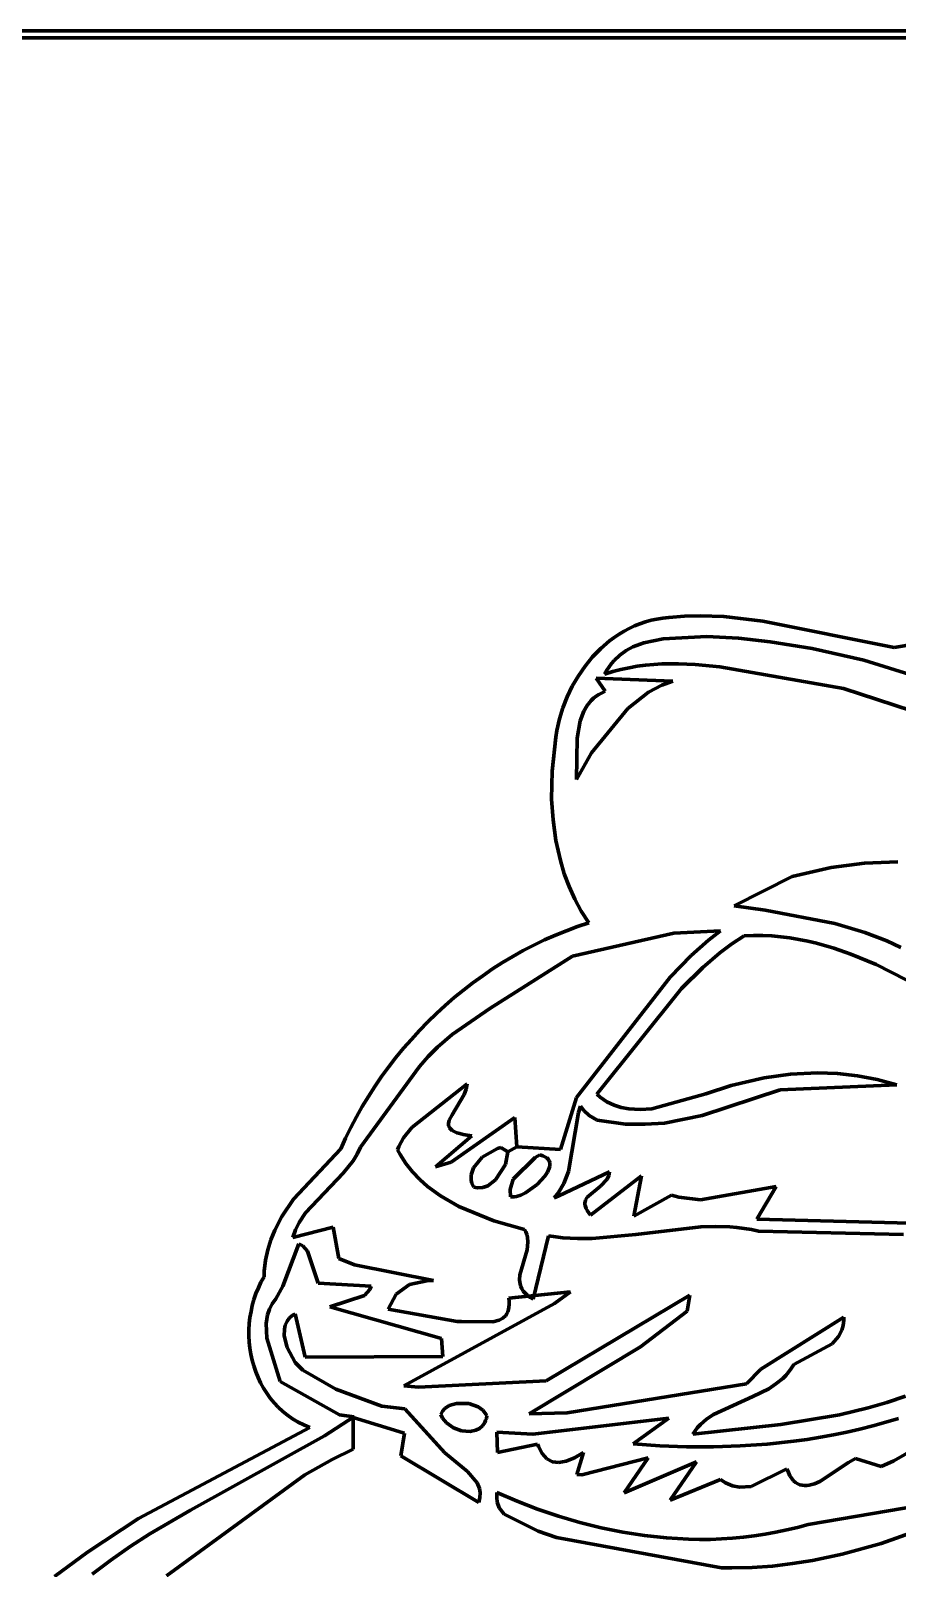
# Model space of a CAD drawing. Header units: millimetres. Extents: x 0 to 4.76, y 0 to 6.67.
# Drawn here: x 0.928 to 1.892, y 4.956 to 6.667 of the extents above; entities that cross this region are included whole.
import ezdxf

# ---------------------------------------------------------------- set-up
doc = ezdxf.new("R2010")
doc.units = ezdxf.units.MM
doc.layers.add('color#010101ff', color=7, linetype='CONTINUOUS', lineweight=100)
doc.layers.add('color#fefefeff', color=7, linetype='CONTINUOUS', lineweight=100)

msp = doc.modelspace()

# ---------------------------------------------------------------- linework, layer by layer
at = {"layer": 'color#010101ff'}
for p, q in [((0, 6.6667), (4.7639, 6.6667)), ((4.7564, 6.6586), (0.0079, 6.6587)), ((1.5997, 6.0044), (1.6057, 6.0068)), ((1.6057, 6.0068), (1.6119, 6.0089)), ((1.6119, 6.0089), (1.6182, 6.0106)), ((1.6182, 6.0106), (1.6246, 6.012)), ((1.6246, 6.012), (1.6312, 6.013)), ((1.6312, 6.013), (1.6379, 6.0137)), ((1.6379, 6.0137), (1.6554, 6.0152)), ((1.6554, 6.0152), (1.673, 6.0156)), ((1.673, 6.0156), (1.6991, 6.0147)), ((1.6991, 6.0147), (1.7425, 6.0095)), ((1.7425, 6.0095), (1.8888, 5.9805)), ((1.5721, 5.9878), (1.5773, 5.9916)), ((1.5773, 5.9916), (1.5826, 5.9952)), ((1.5826, 5.9952), (1.5882, 5.9986)), ((1.5882, 5.9986), (1.5939, 6.0016)), ((1.5939, 6.0016), (1.5997, 6.0044)), ((1.6316, 5.9901), (1.6101, 5.9855)), ((1.6802, 5.9925), (1.6316, 5.9901)), ((1.7156, 5.9906), (1.6802, 5.9925)), ((1.7509, 5.9868), (1.7156, 5.9906)), ((1.8888, 5.9805), (1.9895, 5.9969)), ((1.5531, 5.9699), (1.5622, 5.9793)), ((1.5622, 5.9793), (1.5721, 5.9878)), ((1.5836, 5.9719), (1.5772, 5.966)), ((1.5906, 5.9769), (1.5836, 5.9719)), ((1.5981, 5.9809), (1.5906, 5.9769)), ((1.6101, 5.9855), (1.5981, 5.9809)), ((1.7975, 5.9792), (1.7509, 5.9868)), ((1.8551, 5.9662), (1.7975, 5.9792)), ((1.5373, 5.9488), (1.5448, 5.9597)), ((1.5448, 5.9597), (1.5531, 5.9699)), ((1.5689, 5.9551), (1.5665, 5.9508)), ((1.5715, 5.959), (1.5689, 5.9551)), ((1.5743, 5.9626), (1.5715, 5.959)), ((1.5772, 5.966), (1.5743, 5.9626)), ((1.5756, 5.9536), (1.5847, 5.9559)), ((1.5847, 5.9559), (1.5938, 5.9578)), ((1.5938, 5.9578), (1.6029, 5.9594)), ((1.6029, 5.9594), (1.6121, 5.9606)), ((1.6121, 5.9606), (1.6212, 5.9615)), ((1.6212, 5.9615), (1.6304, 5.9621)), ((1.6304, 5.9621), (1.6488, 5.9623)), ((1.6488, 5.9623), (1.6673, 5.9616)), ((1.6673, 5.9616), (1.695, 5.9589)), ((1.695, 5.9589), (1.8326, 5.9346)), ((1.9794, 5.9277), (1.8551, 5.9662)), ((1.5249, 5.9255), (1.5306, 5.9374)), ((1.5306, 5.9374), (1.5373, 5.9488)), ((1.5573, 5.9461), (1.5673, 5.9316)), ((1.6425, 5.9427), (1.5573, 5.9461)), ((1.5665, 5.9508), (1.5756, 5.9536)), ((1.6153, 5.9305), (1.6303, 5.9384)), ((1.6303, 5.9384), (1.6425, 5.9427)), ((1.5201, 5.9133), (1.5249, 5.9255)), ((1.5517, 5.9213), (1.5472, 5.9157)), ((1.5543, 5.9238), (1.5517, 5.9213)), ((1.5571, 5.9261), (1.5543, 5.9238)), ((1.5603, 5.9282), (1.5571, 5.9261)), ((1.5637, 5.93), (1.5603, 5.9282)), ((1.5673, 5.9316), (1.5637, 5.93)), ((1.5923, 5.9124), (1.6153, 5.9305)), ((1.8326, 5.9346), (1.9268, 5.9041)), ((1.5163, 5.9008), (1.5201, 5.9133)), ((1.5435, 5.9094), (1.5395, 5.8989)), ((1.5472, 5.9157), (1.5435, 5.9094)), ((1.5519, 5.8632), (1.5923, 5.9124)), ((1.5122, 5.8807), (1.5135, 5.8881)), ((1.5135, 5.8881), (1.5163, 5.9008)), ((1.5395, 5.8989), (1.5359, 5.8796)), ((1.5081, 5.8426), (1.5122, 5.8807)), ((1.5359, 5.8796), (1.5354, 5.8334)), ((1.5354, 5.8334), (1.5519, 5.8632)), ((1.5076, 5.8117), (1.5081, 5.8426)), ((1.5091, 5.7886), (1.5076, 5.8117)), ((1.5123, 5.7657), (1.5091, 5.7886)), ((1.5173, 5.7433), (1.5123, 5.7657)), ((1.5217, 5.7286), (1.5173, 5.7433)), ((1.8189, 5.7357), (1.7752, 5.7255)), ((1.8558, 5.7405), (1.8189, 5.7357)), ((1.8929, 5.7417), (1.8558, 5.7405)), ((1.527, 5.7143), (1.5217, 5.7286)), ((1.7752, 5.7255), (1.7109, 5.6927)), ((1.5333, 5.7004), (1.527, 5.7143)), ((1.5406, 5.6868), (1.5333, 5.7004)), ((1.5489, 5.6738), (1.5406, 5.6868)), ((1.7109, 5.6927), (1.7453, 5.6881)), ((1.7453, 5.6881), (1.8228, 5.6731)), ((1.5117, 5.6602), (1.524, 5.6652)), ((1.524, 5.6652), (1.5363, 5.6697)), ((1.5363, 5.6697), (1.5489, 5.6738)), ((1.6957, 5.6649), (1.6436, 5.6623)), ((1.6821, 5.6545), (1.6957, 5.6649)), ((1.8228, 5.6731), (1.8563, 5.6632)), ((1.4759, 5.643), (1.4877, 5.6491)), ((1.4877, 5.6491), (1.4996, 5.6549)), ((1.4996, 5.6549), (1.5117, 5.6602)), ((1.6436, 5.6623), (1.5309, 5.6367)), ((1.663, 5.6376), (1.6821, 5.6545)), ((1.7081, 5.6504), (1.6948, 5.6404)), ((1.722, 5.6596), (1.7081, 5.6504)), ((1.7324, 5.66), (1.722, 5.6596)), ((1.7427, 5.6599), (1.7324, 5.66)), ((1.7528, 5.6593), (1.7427, 5.6599)), ((1.7629, 5.6584), (1.7528, 5.6593)), ((1.7729, 5.6571), (1.7629, 5.6584)), ((1.7829, 5.6555), (1.7729, 5.6571)), ((1.7927, 5.6535), (1.7829, 5.6555)), ((1.8025, 5.6512), (1.7927, 5.6535)), ((1.8217, 5.6457), (1.8025, 5.6512)), ((1.8563, 5.6632), (1.8806, 5.6538)), ((1.8806, 5.6538), (1.8964, 5.6466)), ((1.5309, 5.6367), (1.4387, 5.5785)), ((1.4418, 5.6226), (1.453, 5.6298)), ((1.453, 5.6298), (1.4643, 5.6366)), ((1.4643, 5.6366), (1.4759, 5.643)), ((1.6394, 5.6134), (1.663, 5.6376)), ((1.6948, 5.6404), (1.6758, 5.6242)), ((1.8407, 5.6391), (1.8217, 5.6457)), ((1.8687, 5.6276), (1.8407, 5.6391)), ((1.42, 5.6073), (1.4308, 5.6151)), ((1.4308, 5.6151), (1.4418, 5.6226)), ((1.5353, 5.4795), (1.6394, 5.6134)), ((1.6758, 5.6242), (1.6521, 5.6008)), ((1.9412, 5.5905), (1.8687, 5.6276)), ((1.3992, 5.5907), (1.4095, 5.5991)), ((1.4095, 5.5991), (1.42, 5.6073)), ((1.6521, 5.6008), (1.558, 5.4832)), ((1.3793, 5.573), (1.3891, 5.582)), ((1.3891, 5.582), (1.3992, 5.5907)), ((1.4387, 5.5785), (1.397, 5.5498)), ((1.3605, 5.5541), (1.3698, 5.5637)), ((1.3698, 5.5637), (1.3793, 5.573)), ((1.3427, 5.5343), (1.3515, 5.5443)), ((1.3515, 5.5443), (1.3605, 5.5541)), ((1.397, 5.5498), (1.3805, 5.5356)), ((1.3343, 5.524), (1.3427, 5.5343)), ((1.3805, 5.5356), (1.3702, 5.5253)), ((1.3605, 5.5142), (1.2949, 5.4244)), ((1.3183, 5.5028), (1.3261, 5.5135)), ((1.3261, 5.5135), (1.3343, 5.524)), ((1.3702, 5.5253), (1.3605, 5.5142)), ((1.3108, 5.4918), (1.3183, 5.5028)), ((1.3518, 5.4461), (1.4135, 5.4948)), ((1.4135, 5.4948), (1.4123, 5.4888)), ((1.6792, 5.4835), (1.7075, 5.4929)), ((1.7075, 5.4929), (1.744, 5.5015)), ((1.744, 5.5015), (1.7736, 5.5056)), ((1.8917, 5.4936), (1.762, 5.4882)), ((1.7736, 5.5056), (1.8034, 5.507)), ((1.8034, 5.507), (1.8258, 5.5063)), ((1.8258, 5.5063), (1.848, 5.5038)), ((1.848, 5.5038), (1.87, 5.4996)), ((1.87, 5.4996), (1.8917, 5.4936)), ((1.2967, 5.4694), (1.3036, 5.4807)), ((1.3036, 5.4807), (1.3108, 5.4918)), ((1.4102, 5.483), (1.3967, 5.4604)), ((1.4123, 5.4888), (1.4102, 5.483)), ((1.5174, 5.4216), (1.5353, 5.4795)), ((1.558, 5.4832), (1.5617, 5.4801)), ((1.5617, 5.4801), (1.5654, 5.4773)), ((1.5654, 5.4773), (1.5692, 5.4749)), ((1.6192, 5.4671), (1.6792, 5.4835)), ((1.762, 5.4882), (1.6751, 5.4597)), ((1.2841, 5.4463), (1.2902, 5.4579)), ((1.2902, 5.4579), (1.2967, 5.4694)), ((1.3967, 5.4604), (1.3936, 5.4542)), ((1.5376, 5.4627), (1.5265, 5.3973)), ((1.5397, 5.4698), (1.5376, 5.4627)), ((1.5433, 5.465), (1.5397, 5.4698)), ((1.5492, 5.4594), (1.5433, 5.465)), ((1.5582, 5.4543), (1.5492, 5.4594)), ((1.5692, 5.4749), (1.5731, 5.4729)), ((1.5731, 5.4729), (1.577, 5.4711)), ((1.577, 5.4711), (1.5851, 5.4684)), ((1.5851, 5.4684), (1.5934, 5.4668)), ((1.5934, 5.4668), (1.6062, 5.4661)), ((1.6062, 5.4661), (1.6192, 5.4671)), ((1.6751, 5.4597), (1.6333, 5.4509)), ((1.2782, 5.4345), (1.2841, 5.4463)), ((1.3427, 5.4346), (1.3518, 5.4461)), ((1.3936, 5.4542), (1.3928, 5.4505)), ((1.3928, 5.4505), (1.3928, 5.4488)), ((1.3928, 5.4488), (1.3932, 5.4472)), ((1.3932, 5.4472), (1.394, 5.4457)), ((1.394, 5.4457), (1.3953, 5.4442)), ((1.3953, 5.4442), (1.3969, 5.4429)), ((1.3957, 5.4076), (1.4665, 5.4574)), ((1.3969, 5.4429), (1.3991, 5.4416)), ((1.3991, 5.4416), (1.4019, 5.4404)), ((1.4665, 5.4574), (1.4689, 5.4248)), ((1.5899, 5.4498), (1.5582, 5.4543)), ((1.6117, 5.4498), (1.5899, 5.4498)), ((1.6333, 5.4509), (1.6117, 5.4498)), ((1.2728, 5.4226), (1.2782, 5.4345)), ((1.2949, 5.4244), (1.291, 5.4164)), ((1.336, 5.4214), (1.3374, 5.4249)), ((1.3374, 5.4249), (1.3427, 5.4346)), ((1.4188, 5.4368), (1.3784, 5.4023)), ((1.4019, 5.4404), (1.4052, 5.4394)), ((1.4052, 5.4394), (1.4091, 5.4384)), ((1.4091, 5.4384), (1.4136, 5.4376)), ((1.4136, 5.4376), (1.4188, 5.4368)), ((1.451, 5.4238), (1.4473, 5.4229)), ((1.4588, 5.4192), (1.451, 5.4238)), ((1.4588, 5.4192), (1.4689, 5.4248)), ((1.4689, 5.4248), (1.4588, 5.4192)), ((1.4689, 5.4248), (1.5174, 5.4216)), ((1.2203, 5.3665), (1.2728, 5.4226)), ((1.2865, 5.409), (1.2756, 5.3955)), ((1.291, 5.4164), (1.2865, 5.409)), ((1.3389, 5.4161), (1.336, 5.4214)), ((1.3454, 5.406), (1.3389, 5.4161)), ((1.3784, 5.4023), (1.3957, 5.4076)), ((1.4303, 5.4133), (1.4206, 5.4014)), ((1.4473, 5.4229), (1.4303, 5.4133)), ((1.4561, 5.4052), (1.4588, 5.4192)), ((1.4894, 5.4129), (1.4649, 5.3888)), ((1.4945, 5.4156), (1.4894, 5.4129)), ((1.4976, 5.4148), (1.4945, 5.4156)), ((1.5001, 5.4137), (1.4976, 5.4148)), ((1.5022, 5.4124), (1.5001, 5.4137)), ((1.5037, 5.4109), (1.5022, 5.4124)), ((1.5048, 5.4092), (1.5037, 5.4109)), ((1.5054, 5.4074), (1.5048, 5.4092)), ((1.5057, 5.4054), (1.5054, 5.4074)), ((1.2756, 5.3955), (1.2334, 5.3514)), ((1.3527, 5.3967), (1.3454, 5.406)), ((1.3608, 5.3882), (1.3527, 5.3967)), ((1.4206, 5.4014), (1.4179, 5.3937)), ((1.4179, 5.3937), (1.4179, 5.3877)), ((1.4452, 5.388), (1.4561, 5.4052)), ((1.4915, 5.3828), (1.5, 5.3919)), ((1.5, 5.3919), (1.5031, 5.3966)), ((1.5031, 5.3966), (1.505, 5.4011)), ((1.505, 5.4011), (1.5055, 5.4033)), ((1.5055, 5.4033), (1.5057, 5.4054)), ((1.5156, 5.3703), (1.572, 5.397)), ((1.5265, 5.3973), (1.5212, 5.3837)), ((1.551, 5.3488), (1.6075, 5.3925)), ((1.5711, 5.3926), (1.5693, 5.3887)), ((1.572, 5.397), (1.5711, 5.3926)), ((1.6075, 5.3925), (1.5992, 5.3474)), ((1.3695, 5.3805), (1.3608, 5.3882)), ((1.3838, 5.37), (1.3695, 5.3805)), ((1.4179, 5.3877), (1.4189, 5.3838)), ((1.4189, 5.3838), (1.4209, 5.3799)), ((1.4209, 5.3799), (1.425, 5.379)), ((1.425, 5.379), (1.431, 5.3794)), ((1.431, 5.3794), (1.4367, 5.3814)), ((1.4367, 5.3814), (1.4452, 5.388)), ((1.4649, 5.3888), (1.4613, 5.3772)), ((1.4613, 5.3772), (1.4619, 5.3692)), ((1.4733, 5.371), (1.4785, 5.3735)), ((1.4785, 5.3735), (1.4915, 5.3828)), ((1.5153, 5.374), (1.5103, 5.3679)), ((1.5212, 5.3837), (1.5153, 5.374)), ((1.5621, 5.381), (1.5466, 5.3684)), ((1.5693, 5.3887), (1.5621, 5.381)), ((1.6734, 5.3658), (1.7575, 5.3805)), ((1.7575, 5.3805), (1.736, 5.344)), ((1.2074, 5.3473), (1.2203, 5.3665)), ((1.4044, 5.3583), (1.3838, 5.37)), ((1.4433, 5.3425), (1.4044, 5.3583)), ((1.4619, 5.3692), (1.4638, 5.3689)), ((1.4638, 5.3689), (1.466, 5.369)), ((1.466, 5.369), (1.4683, 5.3694)), ((1.4683, 5.3694), (1.4733, 5.371)), ((1.5103, 5.3679), (1.5156, 5.3703)), ((1.5451, 5.3654), (1.5446, 5.3621)), ((1.5446, 5.3621), (1.5447, 5.3603)), ((1.5447, 5.3603), (1.5452, 5.3583)), ((1.5466, 5.3684), (1.5451, 5.3654)), ((1.5452, 5.3583), (1.5461, 5.3562)), ((1.5461, 5.3562), (1.5473, 5.3539)), ((1.5992, 5.3474), (1.641, 5.371)), ((1.641, 5.371), (1.6491, 5.3688)), ((1.6491, 5.3688), (1.6734, 5.3658)), ((1.1993, 5.3319), (1.2074, 5.3473)), ((1.2264, 5.3404), (1.2226, 5.3323)), ((1.2334, 5.3514), (1.2264, 5.3404)), ((1.4772, 5.3328), (1.4433, 5.3425)), ((1.5473, 5.3539), (1.5489, 5.3514)), ((1.5489, 5.3514), (1.551, 5.3488)), ((1.736, 5.344), (1.9708, 5.338)), ((1.1916, 5.3101), (1.195, 5.3212)), ((1.195, 5.3212), (1.1993, 5.3319)), ((1.2196, 5.3236), (1.2645, 5.3354)), ((1.2226, 5.3323), (1.2196, 5.3236)), ((1.2645, 5.3354), (1.2705, 5.3005)), ((1.4788, 5.33), (1.4772, 5.3328)), ((1.4799, 5.3271), (1.4788, 5.33)), ((1.4806, 5.3243), (1.4799, 5.3271)), ((1.4812, 5.3186), (1.4806, 5.3243)), ((1.5039, 5.3258), (1.487, 5.255)), ((1.5121, 5.3245), (1.5039, 5.3258)), ((1.5202, 5.3235), (1.5121, 5.3245)), ((1.5365, 5.3226), (1.5202, 5.3235)), ((1.5527, 5.3226), (1.5365, 5.3226)), ((1.6012, 5.3272), (1.5527, 5.3226)), ((1.6736, 5.3356), (1.6012, 5.3272)), ((1.6897, 5.3361), (1.6736, 5.3356)), ((1.7058, 5.3356), (1.6897, 5.3361)), ((1.7138, 5.3349), (1.7058, 5.3356)), ((1.7219, 5.3339), (1.7138, 5.3349)), ((1.7299, 5.3326), (1.7219, 5.3339)), ((1.738, 5.3309), (1.7299, 5.3326)), ((1.8994, 5.3273), (1.738, 5.3309)), ((1.1891, 5.2985), (1.1916, 5.3101)), ((1.226, 5.3167), (1.2085, 5.2698)), ((1.2306, 5.3146), (1.226, 5.3167)), ((1.2359, 5.3086), (1.2306, 5.3146)), ((1.2476, 5.2728), (1.2359, 5.3086)), ((1.4722, 5.2821), (1.4802, 5.31)), ((1.4802, 5.31), (1.4812, 5.3186)), ((1.1877, 5.2864), (1.1891, 5.2985)), ((1.2705, 5.3005), (1.288, 5.2932)), ((1.288, 5.2932), (1.3761, 5.276)), ((1.1811, 5.2678), (1.184, 5.274)), ((1.184, 5.274), (1.1874, 5.2801)), ((1.1874, 5.2801), (1.1877, 5.2864)), ((1.2085, 5.2698), (1.2007, 5.2557)), ((1.3067, 5.2697), (1.2476, 5.2728)), ((1.3494, 5.2715), (1.3344, 5.2609)), ((1.3706, 5.2759), (1.3494, 5.2715)), ((1.3761, 5.276), (1.3706, 5.2759)), ((1.4718, 5.2768), (1.4722, 5.2821)), ((1.4725, 5.2717), (1.4718, 5.2768)), ((1.4733, 5.2691), (1.4725, 5.2717)), ((1.1743, 5.2482), (1.1762, 5.2549)), ((1.1762, 5.2549), (1.1784, 5.2614)), ((1.1784, 5.2614), (1.1811, 5.2678)), ((1.2007, 5.2557), (1.1965, 5.2499)), ((1.2605, 5.2467), (1.2991, 5.2593)), ((1.2991, 5.2593), (1.305, 5.266)), ((1.305, 5.266), (1.3067, 5.2697)), ((1.3344, 5.2609), (1.3255, 5.2439)), ((1.4599, 5.2561), (1.5285, 5.2633)), ((1.4602, 5.2525), (1.4599, 5.2561)), ((1.4744, 5.2666), (1.4733, 5.2691)), ((1.476, 5.2642), (1.4744, 5.2666)), ((1.478, 5.2618), (1.476, 5.2642)), ((1.4805, 5.2595), (1.478, 5.2618)), ((1.4835, 5.2572), (1.4805, 5.2595)), ((1.487, 5.255), (1.4835, 5.2572)), ((1.5013, 5.1644), (1.6614, 5.2597)), ((1.5285, 5.2633), (1.5108, 5.2502)), ((1.6614, 5.2597), (1.6583, 5.2417)), ((1.1717, 5.2348), (1.1729, 5.2415)), ((1.1729, 5.2415), (1.1743, 5.2482)), ((1.1913, 5.2377), (1.1897, 5.2282)), ((1.1934, 5.2439), (1.1913, 5.2377)), ((1.1965, 5.2499), (1.1934, 5.2439)), ((1.2159, 5.2344), (1.2198, 5.2376)), ((1.2198, 5.2376), (1.2222, 5.2389)), ((1.2222, 5.2389), (1.2332, 5.1906)), ((1.385, 5.2114), (1.2605, 5.2467)), ((1.3255, 5.2439), (1.4025, 5.2302)), ((1.5108, 5.2502), (1.343, 5.1589)), ((1.4532, 5.2341), (1.4564, 5.2371)), ((1.4564, 5.2371), (1.4577, 5.239)), ((1.4577, 5.239), (1.4587, 5.2411)), ((1.4587, 5.2411), (1.4595, 5.2435)), ((1.4595, 5.2435), (1.4601, 5.2462)), ((1.4601, 5.2462), (1.4603, 5.2492)), ((1.4603, 5.2492), (1.4602, 5.2525)), ((1.6583, 5.2417), (1.6065, 5.202)), ((1.1706, 5.2211), (1.171, 5.2279)), ((1.1706, 5.2142), (1.1706, 5.2211)), ((1.171, 5.2279), (1.1717, 5.2348)), ((1.1897, 5.2282), (1.1906, 5.2119)), ((1.2099, 5.2143), (1.2101, 5.2218)), ((1.2101, 5.2218), (1.2111, 5.2264)), ((1.2111, 5.2264), (1.2131, 5.2307)), ((1.2131, 5.2307), (1.2159, 5.2344)), ((1.4025, 5.2302), (1.4071, 5.2302)), ((1.4071, 5.2302), (1.4422, 5.2298)), ((1.4422, 5.2298), (1.4492, 5.2318)), ((1.4492, 5.2318), (1.4532, 5.2341)), ((1.7405, 5.1774), (1.8327, 5.2351)), ((1.8307, 5.2206), (1.8269, 5.2135)), ((1.8322, 5.226), (1.8307, 5.2206)), ((1.8328, 5.2319), (1.8322, 5.226)), ((1.8327, 5.2351), (1.8328, 5.2319)), ((1.171, 5.2074), (1.1706, 5.2142)), ((1.1717, 5.2006), (1.171, 5.2074)), ((1.1906, 5.2119), (1.2052, 5.1636)), ((1.213, 5.2014), (1.2099, 5.2143)), ((1.2222, 5.1847), (1.213, 5.2014)), ((1.3863, 5.1915), (1.385, 5.2114)), ((1.6065, 5.202), (1.4825, 5.1275)), ((1.8197, 5.2055), (1.7771, 5.1825)), ((1.8269, 5.2135), (1.8197, 5.2055)), ((1.1728, 5.1939), (1.1717, 5.2006)), ((1.1742, 5.1873), (1.1728, 5.1939)), ((1.176, 5.1808), (1.1742, 5.1873)), ((1.2306, 5.176), (1.2222, 5.1847)), ((1.2332, 5.1906), (1.3863, 5.1915)), ((1.1782, 5.1744), (1.176, 5.1808)), ((1.1807, 5.1681), (1.1782, 5.1744)), ((1.1836, 5.162), (1.1807, 5.1681)), ((1.2675, 5.1551), (1.2306, 5.176)), ((1.7245, 5.1611), (1.7405, 5.1774)), ((1.7682, 5.1704), (1.7648, 5.1669)), ((1.7714, 5.1741), (1.7682, 5.1704)), ((1.7744, 5.1781), (1.7714, 5.1741)), ((1.7771, 5.1825), (1.7744, 5.1781)), ((1.1868, 5.1561), (1.1836, 5.162)), ((1.1904, 5.1504), (1.1868, 5.1561)), ((1.1943, 5.145), (1.1904, 5.1504)), ((1.2052, 5.1636), (1.2715, 5.1265)), ((1.3187, 5.136), (1.2675, 5.1551)), ((1.343, 5.1589), (1.3594, 5.1572)), ((1.3594, 5.1572), (1.5013, 5.1644)), ((1.5247, 5.1288), (1.7245, 5.1611)), ((1.7492, 5.1555), (1.7317, 5.1467)), ((1.7573, 5.1608), (1.7492, 5.1555)), ((1.7648, 5.1669), (1.7573, 5.1608)), ((1.1986, 5.1398), (1.1943, 5.145)), ((1.2033, 5.1349), (1.1986, 5.1398)), ((1.2082, 5.1303), (1.2033, 5.1349)), ((1.3443, 5.133), (1.3187, 5.136)), ((1.3888, 5.0843), (1.3443, 5.133)), ((1.3886, 5.1334), (1.386, 5.1305)), ((1.3935, 5.1367), (1.3886, 5.1334)), ((1.4017, 5.1392), (1.3935, 5.1367)), ((1.4154, 5.1389), (1.4017, 5.1392)), ((1.4259, 5.1353), (1.4154, 5.1389)), ((1.4309, 5.1316), (1.4259, 5.1353)), ((1.7317, 5.1467), (1.6876, 5.1267)), ((1.8279, 5.1266), (1.8599, 5.1341)), ((1.8599, 5.1341), (1.8808, 5.1402)), ((1.8808, 5.1402), (1.9015, 5.1472)), ((1.2136, 5.126), (1.2082, 5.1303)), ((1.2192, 5.122), (1.2136, 5.126)), ((1.2253, 5.1184), (1.2192, 5.122)), ((1.2316, 5.1152), (1.2253, 5.1184)), ((1.2875, 5.1241), (1.2546, 5.1029)), ((1.2715, 5.1265), (1.2875, 5.1241)), ((1.2867, 5.0881), (1.2867, 5.1233)), ((1.2867, 5.1233), (1.3424, 5.1066)), ((1.386, 5.1305), (1.3843, 5.127)), ((1.3843, 5.127), (1.3862, 5.1228)), ((1.3862, 5.1228), (1.3905, 5.1174)), ((1.3905, 5.1174), (1.3983, 5.1119)), ((1.4305, 5.1142), (1.4331, 5.1179)), ((1.4346, 5.127), (1.4309, 5.1316)), ((1.4331, 5.1179), (1.4341, 5.1201)), ((1.4341, 5.1201), (1.4349, 5.1225)), ((1.4354, 5.1252), (1.4346, 5.127)), ((1.4349, 5.1225), (1.4354, 5.1252)), ((1.4825, 5.1275), (1.5247, 5.1288)), ((1.6382, 5.1227), (1.4865, 5.1051)), ((1.5983, 5.0941), (1.6382, 5.1227)), ((1.6647, 5.1049), (1.7628, 5.1158)), ((1.68, 5.1216), (1.6732, 5.1157)), ((1.6876, 5.1267), (1.68, 5.1216)), ((1.7628, 5.1158), (1.8279, 5.1266)), ((1.8795, 5.1181), (1.8651, 5.1141)), ((1.8937, 5.1225), (1.8795, 5.1181)), ((1.8886, 5.0753), (1.9713, 5.1234)), ((1.0478, 5.011), (1.2383, 5.1124)), ((1.2546, 5.1029), (1.1054, 5.0204)), ((1.2383, 5.1124), (1.2316, 5.1152)), ((1.3439, 5.1062), (1.3397, 5.0807)), ((1.3424, 5.1066), (1.3439, 5.1062)), ((1.3983, 5.1119), (1.4074, 5.1086)), ((1.4074, 5.1086), (1.4168, 5.108)), ((1.4168, 5.108), (1.4233, 5.1095)), ((1.4233, 5.1095), (1.4272, 5.1114)), ((1.4272, 5.1114), (1.4305, 5.1142)), ((1.4865, 5.1051), (1.4465, 5.1071)), ((1.4465, 5.1071), (1.4472, 5.0847)), ((1.6673, 5.1088), (1.6647, 5.1049)), ((1.6701, 5.1124), (1.6673, 5.1088)), ((1.6732, 5.1157), (1.6701, 5.1124)), ((1.792, 5.0991), (1.7772, 5.0971)), ((1.8068, 5.1015), (1.792, 5.0991)), ((1.8215, 5.1041), (1.8068, 5.1015)), ((1.8361, 5.1071), (1.8215, 5.1041)), ((1.8507, 5.1105), (1.8361, 5.1071)), ((1.8651, 5.1141), (1.8507, 5.1105)), ((1.2631, 5.0768), (1.2867, 5.0881)), ((1.4138, 5.0634), (1.3888, 5.0843)), ((1.4472, 5.0847), (1.4919, 5.0937)), ((1.4919, 5.0937), (1.4928, 5.0913)), ((1.4928, 5.0913), (1.497, 5.0833)), ((1.497, 5.0833), (1.5022, 5.0776)), ((1.5329, 5.0785), (1.5431, 5.0846)), ((1.5431, 5.0846), (1.5356, 5.06)), ((1.6279, 5.0921), (1.5983, 5.0941)), ((1.6577, 5.091), (1.6279, 5.0921)), ((1.6876, 5.0909), (1.6577, 5.091)), ((1.7175, 5.0918), (1.6876, 5.0909)), ((1.7474, 5.0939), (1.7175, 5.0918)), ((1.7772, 5.0971), (1.7474, 5.0939)), ((1.233, 5.0597), (1.2631, 5.0768)), ((1.3397, 5.0807), (1.4266, 5.0289)), ((1.5022, 5.0776), (1.5084, 5.0743)), ((1.5084, 5.0743), (1.5155, 5.0733)), ((1.5155, 5.0733), (1.5237, 5.0748)), ((1.5237, 5.0748), (1.5329, 5.0785)), ((1.5413, 5.0597), (1.6151, 5.0786)), ((1.6151, 5.0786), (1.5883, 5.0398)), ((1.5883, 5.0398), (1.669, 5.0742)), ((1.669, 5.0742), (1.6397, 5.0314)), ((1.7298, 5.0467), (1.7694, 5.0662)), ((1.7694, 5.0662), (1.7711, 5.0621)), ((1.806, 5.0524), (1.838, 5.0733)), ((1.838, 5.0733), (1.8458, 5.0777)), ((1.8458, 5.0777), (1.8746, 5.069)), ((1.8746, 5.069), (1.8886, 5.0753)), ((1.0789, 4.9474), (1.233, 5.0597)), ((1.4246, 5.0507), (1.4138, 5.0634)), ((1.4271, 5.0443), (1.4246, 5.0507)), ((1.5356, 5.06), (1.5413, 5.0597)), ((1.6397, 5.0314), (1.6957, 5.0543)), ((1.6957, 5.0543), (1.701, 5.0509)), ((1.701, 5.0509), (1.7089, 5.0475)), ((1.7089, 5.0475), (1.7168, 5.0459)), ((1.7711, 5.0621), (1.7729, 5.0586)), ((1.7729, 5.0586), (1.7749, 5.0556)), ((1.7749, 5.0556), (1.7769, 5.0531)), ((1.7769, 5.0531), (1.7791, 5.0512)), ((1.7791, 5.0512), (1.7815, 5.0497)), ((1.7815, 5.0497), (1.7839, 5.0486)), ((1.7839, 5.0486), (1.7864, 5.048)), ((1.7864, 5.048), (1.789, 5.0477)), ((1.789, 5.0477), (1.7917, 5.0478)), ((1.7917, 5.0478), (1.7944, 5.0482)), ((2.0663, 5.0507), (1.7932, 5.0045)), ((1.7944, 5.0482), (1.8001, 5.0498)), ((1.8001, 5.0498), (1.806, 5.0524)), ((1.4266, 5.0289), (1.4277, 5.0345)), ((1.4279, 5.0396), (1.4271, 5.0443)), ((1.4277, 5.0345), (1.4279, 5.0396)), ((1.4467, 5.0399), (1.4464, 5.0344)), ((1.4464, 5.0344), (1.447, 5.0294)), ((1.4692, 5.0302), (1.4467, 5.0399)), ((1.492, 5.0214), (1.4692, 5.0302)), ((1.7168, 5.0459), (1.7298, 5.0467)), ((1.8744, 4.9832), (2.0125, 5.033)), ((1.1054, 5.0204), (1.0602, 4.994)), ((1.447, 5.0294), (1.4493, 5.023)), ((1.4493, 5.023), (1.4546, 5.016)), ((1.4546, 5.016), (1.4927, 4.997)), ((1.5153, 5.0135), (1.492, 5.0214)), ((1.5389, 5.0065), (1.5153, 5.0135)), ((0.9908, 4.9738), (1.0478, 5.011)), ((1.4927, 4.997), (1.5131, 4.99)), ((1.5627, 5.0006), (1.5389, 5.0065)), ((1.5868, 4.9957), (1.5627, 5.0006)), ((1.7693, 4.9983), (1.7573, 4.9958)), ((1.7813, 5.0012), (1.7693, 4.9983)), ((1.7932, 5.0045), (1.7813, 5.0012)), ((1.0383, 4.9798), (1.0168, 4.9649)), ((1.0602, 4.994), (1.0383, 4.9798)), ((1.5131, 4.99), (1.6968, 4.9563)), ((1.6111, 4.992), (1.5868, 4.9957)), ((1.6355, 4.9894), (1.6111, 4.992)), ((1.6599, 4.988), (1.6355, 4.9894)), ((1.6721, 4.9878), (1.6599, 4.988)), ((1.6844, 4.9879), (1.6721, 4.9878)), ((1.6966, 4.9884), (1.6844, 4.9879)), ((1.7088, 4.9892), (1.6966, 4.9884)), ((1.721, 4.9903), (1.7088, 4.9892)), ((1.7331, 4.9918), (1.721, 4.9903)), ((1.7452, 4.9936), (1.7331, 4.9918)), ((1.7573, 4.9958), (1.7452, 4.9936)), ((1.8309, 4.9715), (1.8744, 4.9832)), ((0.9543, 4.9466), (0.9908, 4.9738)), ((1.0168, 4.9649), (0.996, 4.949)), ((1.7757, 4.9609), (1.7978, 4.9645)), ((1.7978, 4.9645), (1.8309, 4.9715)), ((1.6968, 4.9563), (1.7082, 4.9561)), ((1.7082, 4.9561), (1.7308, 4.9566)), ((1.7308, 4.9566), (1.7533, 4.9582)), ((1.7533, 4.9582), (1.7757, 4.9609))]:
    msp.add_line(p, q, dxfattribs=at)
at = {"layer": 'color#fefefeff'}
for p, q in [((0.0079, 6.6587), (4.7564, 6.6586)), ((1.6057, 6.0068), (1.5997, 6.0044)), ((1.6119, 6.0089), (1.6057, 6.0068)), ((1.6182, 6.0106), (1.6119, 6.0089)), ((1.6246, 6.012), (1.6182, 6.0106)), ((1.6312, 6.013), (1.6246, 6.012)), ((1.6379, 6.0137), (1.6312, 6.013)), ((1.6554, 6.0152), (1.6379, 6.0137)), ((1.673, 6.0156), (1.6554, 6.0152)), ((1.6991, 6.0147), (1.673, 6.0156)), ((1.7425, 6.0095), (1.6991, 6.0147)), ((1.8888, 5.9805), (1.7425, 6.0095)), ((1.5773, 5.9916), (1.5721, 5.9878)), ((1.5826, 5.9952), (1.5773, 5.9916)), ((1.5882, 5.9986), (1.5826, 5.9952)), ((1.5939, 6.0016), (1.5882, 5.9986)), ((1.5997, 6.0044), (1.5939, 6.0016)), ((1.6101, 5.9855), (1.6316, 5.9901)), ((1.6316, 5.9901), (1.6802, 5.9925)), ((1.6802, 5.9925), (1.7156, 5.9906)), ((1.7156, 5.9906), (1.7509, 5.9868)), ((1.9895, 5.9969), (1.8888, 5.9805)), ((1.5622, 5.9793), (1.5531, 5.9699)), ((1.5721, 5.9878), (1.5622, 5.9793)), ((1.5772, 5.966), (1.5836, 5.9719)), ((1.5836, 5.9719), (1.5906, 5.9769)), ((1.5906, 5.9769), (1.5981, 5.9809)), ((1.5981, 5.9809), (1.6101, 5.9855)), ((1.7509, 5.9868), (1.7975, 5.9792)), ((1.7975, 5.9792), (1.8551, 5.9662)), ((1.5448, 5.9597), (1.5373, 5.9488)), ((1.5531, 5.9699), (1.5448, 5.9597)), ((1.5665, 5.9508), (1.5689, 5.9551)), ((1.5689, 5.9551), (1.5715, 5.959)), ((1.5715, 5.959), (1.5743, 5.9626)), ((1.5743, 5.9626), (1.5772, 5.966)), ((1.5847, 5.9559), (1.5756, 5.9536)), ((1.5938, 5.9578), (1.5847, 5.9559)), ((1.6029, 5.9594), (1.5938, 5.9578)), ((1.6121, 5.9606), (1.6029, 5.9594)), ((1.6212, 5.9615), (1.6121, 5.9606)), ((1.6304, 5.9621), (1.6212, 5.9615)), ((1.6488, 5.9623), (1.6304, 5.9621)), ((1.6673, 5.9616), (1.6488, 5.9623)), ((1.695, 5.9589), (1.6673, 5.9616)), ((1.8326, 5.9346), (1.695, 5.9589)), ((1.8551, 5.9662), (1.9794, 5.9277)), ((1.5306, 5.9374), (1.5249, 5.9255)), ((1.5373, 5.9488), (1.5306, 5.9374)), ((1.5573, 5.9461), (1.6425, 5.9427)), ((1.5673, 5.9316), (1.5573, 5.9461)), ((1.5756, 5.9536), (1.5665, 5.9508)), ((1.6303, 5.9384), (1.6153, 5.9305)), ((1.6425, 5.9427), (1.6303, 5.9384)), ((1.5249, 5.9255), (1.5201, 5.9133)), ((1.5472, 5.9157), (1.5517, 5.9213)), ((1.5517, 5.9213), (1.5543, 5.9238)), ((1.5543, 5.9238), (1.5571, 5.9261)), ((1.5571, 5.9261), (1.5603, 5.9282)), ((1.5603, 5.9282), (1.5637, 5.93)), ((1.5637, 5.93), (1.5673, 5.9316)), ((1.6153, 5.9305), (1.5923, 5.9124)), ((1.9268, 5.9041), (1.8326, 5.9346)), ((1.5201, 5.9133), (1.5163, 5.9008)), ((1.5395, 5.8989), (1.5435, 5.9094)), ((1.5435, 5.9094), (1.5472, 5.9157)), ((1.5923, 5.9124), (1.5519, 5.8632)), ((1.5135, 5.8881), (1.5122, 5.8807)), ((1.5163, 5.9008), (1.5135, 5.8881)), ((1.5359, 5.8796), (1.5395, 5.8989)), ((1.5122, 5.8807), (1.5081, 5.8426)), ((1.5354, 5.8334), (1.5359, 5.8796)), ((1.5519, 5.8632), (1.5354, 5.8334)), ((1.5081, 5.8426), (1.5076, 5.8117)), ((1.5076, 5.8117), (1.5091, 5.7886)), ((1.5091, 5.7886), (1.5123, 5.7657)), ((1.5123, 5.7657), (1.5173, 5.7433)), ((1.5173, 5.7433), (1.5217, 5.7286)), ((1.7752, 5.7255), (1.8189, 5.7357)), ((1.8189, 5.7357), (1.8558, 5.7405)), ((1.8558, 5.7405), (1.8929, 5.7417)), ((1.5217, 5.7286), (1.527, 5.7143)), ((1.7109, 5.6927), (1.7752, 5.7255)), ((1.527, 5.7143), (1.5333, 5.7004)), ((1.5333, 5.7004), (1.5406, 5.6868)), ((1.5406, 5.6868), (1.5489, 5.6738)), ((1.7453, 5.6881), (1.7109, 5.6927)), ((1.8228, 5.6731), (1.7453, 5.6881)), ((1.524, 5.6652), (1.5117, 5.6602)), ((1.5363, 5.6697), (1.524, 5.6652)), ((1.5489, 5.6738), (1.5363, 5.6697)), ((1.6436, 5.6623), (1.6957, 5.6649)), ((1.6957, 5.6649), (1.6821, 5.6545)), ((1.8563, 5.6632), (1.8228, 5.6731)), ((1.4877, 5.6491), (1.4759, 5.643)), ((1.4996, 5.6549), (1.4877, 5.6491)), ((1.5117, 5.6602), (1.4996, 5.6549)), ((1.5309, 5.6367), (1.6436, 5.6623)), ((1.6821, 5.6545), (1.663, 5.6376)), ((1.6948, 5.6404), (1.7081, 5.6504)), ((1.7081, 5.6504), (1.722, 5.6596)), ((1.722, 5.6596), (1.7324, 5.66)), ((1.7324, 5.66), (1.7427, 5.6599)), ((1.7427, 5.6599), (1.7528, 5.6593)), ((1.7528, 5.6593), (1.7629, 5.6584)), ((1.7629, 5.6584), (1.7729, 5.6571)), ((1.7729, 5.6571), (1.7829, 5.6555)), ((1.7829, 5.6555), (1.7927, 5.6535)), ((1.7927, 5.6535), (1.8025, 5.6512)), ((1.8025, 5.6512), (1.8217, 5.6457)), ((1.8806, 5.6538), (1.8563, 5.6632)), ((1.8964, 5.6466), (1.8806, 5.6538)), ((1.4387, 5.5785), (1.5309, 5.6367)), ((1.453, 5.6298), (1.4418, 5.6226)), ((1.4643, 5.6366), (1.453, 5.6298)), ((1.4759, 5.643), (1.4643, 5.6366)), ((1.663, 5.6376), (1.6394, 5.6134)), ((1.6758, 5.6242), (1.6948, 5.6404)), ((1.8217, 5.6457), (1.8407, 5.6391)), ((1.8407, 5.6391), (1.8687, 5.6276)), ((1.4308, 5.6151), (1.42, 5.6073)), ((1.4418, 5.6226), (1.4308, 5.6151)), ((1.6394, 5.6134), (1.5353, 5.4795)), ((1.6521, 5.6008), (1.6758, 5.6242)), ((1.8687, 5.6276), (1.9412, 5.5905)), ((1.4095, 5.5991), (1.3992, 5.5907)), ((1.42, 5.6073), (1.4095, 5.5991)), ((1.558, 5.4832), (1.6521, 5.6008)), ((1.3891, 5.582), (1.3793, 5.573)), ((1.3992, 5.5907), (1.3891, 5.582)), ((1.397, 5.5498), (1.4387, 5.5785)), ((1.3698, 5.5637), (1.3605, 5.5541)), ((1.3793, 5.573), (1.3698, 5.5637)), ((1.3515, 5.5443), (1.3427, 5.5343)), ((1.3605, 5.5541), (1.3515, 5.5443)), ((1.3805, 5.5356), (1.397, 5.5498)), ((1.3427, 5.5343), (1.3343, 5.524)), ((1.3702, 5.5253), (1.3805, 5.5356)), ((1.2949, 5.4244), (1.3605, 5.5142)), ((1.3261, 5.5135), (1.3183, 5.5028)), ((1.3343, 5.524), (1.3261, 5.5135)), ((1.3605, 5.5142), (1.3702, 5.5253)), ((1.3183, 5.5028), (1.3108, 5.4918)), ((1.4135, 5.4948), (1.3518, 5.4461)), ((1.4123, 5.4888), (1.4135, 5.4948)), ((1.7075, 5.4929), (1.6792, 5.4835)), ((1.744, 5.5015), (1.7075, 5.4929)), ((1.7736, 5.5056), (1.744, 5.5015)), ((1.762, 5.4882), (1.8917, 5.4936)), ((1.8034, 5.507), (1.7736, 5.5056)), ((1.8258, 5.5063), (1.8034, 5.507)), ((1.848, 5.5038), (1.8258, 5.5063)), ((1.87, 5.4996), (1.848, 5.5038)), ((1.8917, 5.4936), (1.87, 5.4996)), ((1.3036, 5.4807), (1.2967, 5.4694)), ((1.3108, 5.4918), (1.3036, 5.4807)), ((1.3967, 5.4604), (1.4102, 5.483)), ((1.4102, 5.483), (1.4123, 5.4888)), ((1.5353, 5.4795), (1.5174, 5.4216)), ((1.5617, 5.4801), (1.558, 5.4832)), ((1.5654, 5.4773), (1.5617, 5.4801)), ((1.5692, 5.4749), (1.5654, 5.4773)), ((1.6792, 5.4835), (1.6192, 5.4671)), ((1.6751, 5.4597), (1.762, 5.4882)), ((1.2902, 5.4579), (1.2841, 5.4463)), ((1.2967, 5.4694), (1.2902, 5.4579)), ((1.3936, 5.4542), (1.3967, 5.4604)), ((1.5265, 5.3973), (1.5376, 5.4627)), ((1.5376, 5.4627), (1.5397, 5.4698)), ((1.5397, 5.4698), (1.5433, 5.465)), ((1.5433, 5.465), (1.5492, 5.4594)), ((1.5492, 5.4594), (1.5582, 5.4543)), ((1.5731, 5.4729), (1.5692, 5.4749)), ((1.577, 5.4711), (1.5731, 5.4729)), ((1.5851, 5.4684), (1.577, 5.4711)), ((1.5934, 5.4668), (1.5851, 5.4684)), ((1.6062, 5.4661), (1.5934, 5.4668)), ((1.6192, 5.4671), (1.6062, 5.4661)), ((1.6333, 5.4509), (1.6751, 5.4597)), ((1.2841, 5.4463), (1.2782, 5.4345)), ((1.3518, 5.4461), (1.3427, 5.4346)), ((1.3928, 5.4505), (1.3936, 5.4542)), ((1.3928, 5.4488), (1.3928, 5.4505)), ((1.3932, 5.4472), (1.3928, 5.4488)), ((1.394, 5.4457), (1.3932, 5.4472)), ((1.3953, 5.4442), (1.394, 5.4457)), ((1.3969, 5.4429), (1.3953, 5.4442)), ((1.4665, 5.4574), (1.3957, 5.4076)), ((1.3991, 5.4416), (1.3969, 5.4429)), ((1.4019, 5.4404), (1.3991, 5.4416)), ((1.4689, 5.4248), (1.4665, 5.4574)), ((1.5582, 5.4543), (1.5899, 5.4498)), ((1.5899, 5.4498), (1.6117, 5.4498)), ((1.6117, 5.4498), (1.6333, 5.4509)), ((1.2782, 5.4345), (1.2728, 5.4226)), ((1.291, 5.4164), (1.2949, 5.4244)), ((1.3374, 5.4249), (1.336, 5.4214)), ((1.3427, 5.4346), (1.3374, 5.4249)), ((1.3784, 5.4023), (1.4188, 5.4368)), ((1.4052, 5.4394), (1.4019, 5.4404)), ((1.4091, 5.4384), (1.4052, 5.4394)), ((1.4136, 5.4376), (1.4091, 5.4384)), ((1.4188, 5.4368), (1.4136, 5.4376)), ((1.4473, 5.4229), (1.451, 5.4238)), ((1.451, 5.4238), (1.4588, 5.4192)), ((1.4588, 5.4192), (1.4689, 5.4248)), ((1.4689, 5.4248), (1.4588, 5.4192)), ((1.5174, 5.4216), (1.4689, 5.4248)), ((1.2728, 5.4226), (1.2203, 5.3665)), ((1.2756, 5.3955), (1.2865, 5.409)), ((1.2865, 5.409), (1.291, 5.4164)), ((1.336, 5.4214), (1.3389, 5.4161)), ((1.3389, 5.4161), (1.3454, 5.406)), ((1.3957, 5.4076), (1.3784, 5.4023)), ((1.4206, 5.4014), (1.4303, 5.4133)), ((1.4303, 5.4133), (1.4473, 5.4229)), ((1.4588, 5.4192), (1.4561, 5.4052)), ((1.4649, 5.3888), (1.4894, 5.4129)), ((1.4894, 5.4129), (1.4945, 5.4156)), ((1.4945, 5.4156), (1.4976, 5.4148)), ((1.4976, 5.4148), (1.5001, 5.4137)), ((1.5001, 5.4137), (1.5022, 5.4124)), ((1.5022, 5.4124), (1.5037, 5.4109)), ((1.5037, 5.4109), (1.5048, 5.4092)), ((1.5048, 5.4092), (1.5054, 5.4074)), ((1.5054, 5.4074), (1.5057, 5.4054)), ((1.2334, 5.3514), (1.2756, 5.3955)), ((1.3454, 5.406), (1.3527, 5.3967)), ((1.3527, 5.3967), (1.3608, 5.3882)), ((1.4179, 5.3937), (1.4206, 5.4014)), ((1.4179, 5.3877), (1.4179, 5.3937)), ((1.4561, 5.4052), (1.4452, 5.388)), ((1.5, 5.3919), (1.4915, 5.3828)), ((1.5031, 5.3966), (1.5, 5.3919)), ((1.505, 5.4011), (1.5031, 5.3966)), ((1.5055, 5.4033), (1.505, 5.4011)), ((1.5057, 5.4054), (1.5055, 5.4033)), ((1.572, 5.397), (1.5156, 5.3703)), ((1.5212, 5.3837), (1.5265, 5.3973)), ((1.6075, 5.3925), (1.551, 5.3488)), ((1.5693, 5.3887), (1.5711, 5.3926)), ((1.5711, 5.3926), (1.572, 5.397)), ((1.5992, 5.3474), (1.6075, 5.3925)), ((1.3608, 5.3882), (1.3695, 5.3805)), ((1.3695, 5.3805), (1.3838, 5.37)), ((1.4189, 5.3838), (1.4179, 5.3877)), ((1.4209, 5.3799), (1.4189, 5.3838)), ((1.425, 5.379), (1.4209, 5.3799)), ((1.431, 5.3794), (1.425, 5.379)), ((1.4367, 5.3814), (1.431, 5.3794)), ((1.4452, 5.388), (1.4367, 5.3814)), ((1.4613, 5.3772), (1.4649, 5.3888)), ((1.4619, 5.3692), (1.4613, 5.3772)), ((1.4785, 5.3735), (1.4733, 5.371)), ((1.4915, 5.3828), (1.4785, 5.3735)), ((1.5103, 5.3679), (1.5153, 5.374)), ((1.5153, 5.374), (1.5212, 5.3837)), ((1.5466, 5.3684), (1.5621, 5.381)), ((1.5621, 5.381), (1.5693, 5.3887)), ((1.7575, 5.3805), (1.6734, 5.3658)), ((1.736, 5.344), (1.7575, 5.3805)), ((1.2203, 5.3665), (1.2074, 5.3473)), ((1.3838, 5.37), (1.4044, 5.3583)), ((1.4044, 5.3583), (1.4433, 5.3425)), ((1.4638, 5.3689), (1.4619, 5.3692)), ((1.466, 5.369), (1.4638, 5.3689)), ((1.4683, 5.3694), (1.466, 5.369)), ((1.4733, 5.371), (1.4683, 5.3694)), ((1.5156, 5.3703), (1.5103, 5.3679)), ((1.5446, 5.3621), (1.5451, 5.3654)), ((1.5447, 5.3603), (1.5446, 5.3621)), ((1.5452, 5.3583), (1.5447, 5.3603)), ((1.5451, 5.3654), (1.5466, 5.3684)), ((1.5461, 5.3562), (1.5452, 5.3583)), ((1.5473, 5.3539), (1.5461, 5.3562)), ((1.641, 5.371), (1.5992, 5.3474)), ((1.6491, 5.3688), (1.641, 5.371)), ((1.6734, 5.3658), (1.6491, 5.3688)), ((1.2074, 5.3473), (1.1993, 5.3319)), ((1.2226, 5.3323), (1.2264, 5.3404)), ((1.2264, 5.3404), (1.2334, 5.3514)), ((1.4433, 5.3425), (1.4772, 5.3328)), ((1.5489, 5.3514), (1.5473, 5.3539)), ((1.551, 5.3488), (1.5489, 5.3514)), ((1.9708, 5.338), (1.736, 5.344)), ((1.195, 5.3212), (1.1916, 5.3101)), ((1.1993, 5.3319), (1.195, 5.3212)), ((1.2645, 5.3354), (1.2196, 5.3236)), ((1.2196, 5.3236), (1.2226, 5.3323)), ((1.2705, 5.3005), (1.2645, 5.3354)), ((1.4772, 5.3328), (1.4788, 5.33)), ((1.4788, 5.33), (1.4799, 5.3271)), ((1.4799, 5.3271), (1.4806, 5.3243)), ((1.4806, 5.3243), (1.4812, 5.3186)), ((1.487, 5.255), (1.5039, 5.3258)), ((1.5039, 5.3258), (1.5121, 5.3245)), ((1.5121, 5.3245), (1.5202, 5.3235)), ((1.5202, 5.3235), (1.5365, 5.3226)), ((1.5365, 5.3226), (1.5527, 5.3226)), ((1.5527, 5.3226), (1.6012, 5.3272)), ((1.6012, 5.3272), (1.6736, 5.3356)), ((1.6736, 5.3356), (1.6897, 5.3361)), ((1.6897, 5.3361), (1.7058, 5.3356)), ((1.7058, 5.3356), (1.7138, 5.3349)), ((1.7138, 5.3349), (1.7219, 5.3339)), ((1.7219, 5.3339), (1.7299, 5.3326)), ((1.7299, 5.3326), (1.738, 5.3309)), ((1.738, 5.3309), (1.8994, 5.3273)), ((1.1916, 5.3101), (1.1891, 5.2985)), ((1.2085, 5.2698), (1.226, 5.3167)), ((1.226, 5.3167), (1.2306, 5.3146)), ((1.2306, 5.3146), (1.2359, 5.3086)), ((1.2359, 5.3086), (1.2476, 5.2728)), ((1.4802, 5.31), (1.4722, 5.2821)), ((1.4812, 5.3186), (1.4802, 5.31)), ((1.1891, 5.2985), (1.1877, 5.2864)), ((1.288, 5.2932), (1.2705, 5.3005)), ((1.3761, 5.276), (1.288, 5.2932)), ((1.184, 5.274), (1.1811, 5.2678)), ((1.1874, 5.2801), (1.184, 5.274)), ((1.1877, 5.2864), (1.1874, 5.2801)), ((1.2007, 5.2557), (1.2085, 5.2698)), ((1.2476, 5.2728), (1.3067, 5.2697)), ((1.3344, 5.2609), (1.3494, 5.2715)), ((1.3494, 5.2715), (1.3706, 5.2759)), ((1.3706, 5.2759), (1.3761, 5.276)), ((1.4722, 5.2821), (1.4718, 5.2768)), ((1.4718, 5.2768), (1.4725, 5.2717)), ((1.4725, 5.2717), (1.4733, 5.2691)), ((1.1762, 5.2549), (1.1743, 5.2482)), ((1.1784, 5.2614), (1.1762, 5.2549)), ((1.1811, 5.2678), (1.1784, 5.2614)), ((1.1965, 5.2499), (1.2007, 5.2557)), ((1.2991, 5.2593), (1.2605, 5.2467)), ((1.305, 5.266), (1.2991, 5.2593)), ((1.3067, 5.2697), (1.305, 5.266)), ((1.3255, 5.2439), (1.3344, 5.2609)), ((1.5285, 5.2633), (1.4599, 5.2561)), ((1.4599, 5.2561), (1.4602, 5.2525)), ((1.4733, 5.2691), (1.4744, 5.2666)), ((1.4744, 5.2666), (1.476, 5.2642)), ((1.476, 5.2642), (1.478, 5.2618)), ((1.478, 5.2618), (1.4805, 5.2595)), ((1.4805, 5.2595), (1.4835, 5.2572)), ((1.4835, 5.2572), (1.487, 5.255)), ((1.6614, 5.2597), (1.5013, 5.1644)), ((1.5108, 5.2502), (1.5285, 5.2633)), ((1.6583, 5.2417), (1.6614, 5.2597)), ((1.1729, 5.2415), (1.1717, 5.2348)), ((1.1743, 5.2482), (1.1729, 5.2415)), ((1.1897, 5.2282), (1.1913, 5.2377)), ((1.1913, 5.2377), (1.1934, 5.2439)), ((1.1934, 5.2439), (1.1965, 5.2499)), ((1.2198, 5.2376), (1.2159, 5.2344)), ((1.2222, 5.2389), (1.2198, 5.2376)), ((1.2332, 5.1906), (1.2222, 5.2389)), ((1.2605, 5.2467), (1.385, 5.2114)), ((1.4025, 5.2302), (1.3255, 5.2439)), ((1.343, 5.1589), (1.5108, 5.2502)), ((1.4564, 5.2371), (1.4532, 5.2341)), ((1.4577, 5.239), (1.4564, 5.2371)), ((1.4587, 5.2411), (1.4577, 5.239)), ((1.4595, 5.2435), (1.4587, 5.2411)), ((1.4601, 5.2462), (1.4595, 5.2435)), ((1.4603, 5.2492), (1.4601, 5.2462)), ((1.4602, 5.2525), (1.4603, 5.2492)), ((1.6065, 5.202), (1.6583, 5.2417)), ((1.171, 5.2279), (1.1706, 5.2211)), ((1.1706, 5.2211), (1.1706, 5.2142)), ((1.1717, 5.2348), (1.171, 5.2279)), ((1.1906, 5.2119), (1.1897, 5.2282)), ((1.2101, 5.2218), (1.2099, 5.2143)), ((1.2111, 5.2264), (1.2101, 5.2218)), ((1.2131, 5.2307), (1.2111, 5.2264)), ((1.2159, 5.2344), (1.2131, 5.2307)), ((1.4071, 5.2302), (1.4025, 5.2302)), ((1.4422, 5.2298), (1.4071, 5.2302)), ((1.4492, 5.2318), (1.4422, 5.2298)), ((1.4532, 5.2341), (1.4492, 5.2318)), ((1.8327, 5.2351), (1.7405, 5.1774)), ((1.8269, 5.2135), (1.8307, 5.2206)), ((1.8307, 5.2206), (1.8322, 5.226)), ((1.8322, 5.226), (1.8328, 5.2319)), ((1.8328, 5.2319), (1.8327, 5.2351)), ((1.1706, 5.2142), (1.171, 5.2074)), ((1.171, 5.2074), (1.1717, 5.2006)), ((1.2052, 5.1636), (1.1906, 5.2119)), ((1.2099, 5.2143), (1.213, 5.2014)), ((1.213, 5.2014), (1.2222, 5.1847)), ((1.385, 5.2114), (1.3863, 5.1915)), ((1.4825, 5.1275), (1.6065, 5.202)), ((1.7771, 5.1825), (1.8197, 5.2055)), ((1.8197, 5.2055), (1.8269, 5.2135)), ((1.1717, 5.2006), (1.1728, 5.1939)), ((1.1728, 5.1939), (1.1742, 5.1873)), ((1.1742, 5.1873), (1.176, 5.1808)), ((1.2222, 5.1847), (1.2306, 5.176)), ((1.3863, 5.1915), (1.2332, 5.1906)), ((1.176, 5.1808), (1.1782, 5.1744)), ((1.1782, 5.1744), (1.1807, 5.1681)), ((1.1807, 5.1681), (1.1836, 5.162)), ((1.2306, 5.176), (1.2675, 5.1551)), ((1.7405, 5.1774), (1.7245, 5.1611)), ((1.7648, 5.1669), (1.7682, 5.1704)), ((1.7682, 5.1704), (1.7714, 5.1741)), ((1.7714, 5.1741), (1.7744, 5.1781)), ((1.7744, 5.1781), (1.7771, 5.1825)), ((1.1836, 5.162), (1.1868, 5.1561)), ((1.1868, 5.1561), (1.1904, 5.1504)), ((1.1904, 5.1504), (1.1943, 5.145)), ((1.2715, 5.1265), (1.2052, 5.1636)), ((1.2675, 5.1551), (1.3187, 5.136)), ((1.3594, 5.1572), (1.343, 5.1589)), ((1.5013, 5.1644), (1.3594, 5.1572)), ((1.7245, 5.1611), (1.5247, 5.1288)), ((1.7317, 5.1467), (1.7492, 5.1555)), ((1.7492, 5.1555), (1.7573, 5.1608)), ((1.7573, 5.1608), (1.7648, 5.1669)), ((1.1943, 5.145), (1.1986, 5.1398)), ((1.1986, 5.1398), (1.2033, 5.1349)), ((1.2033, 5.1349), (1.2082, 5.1303)), ((1.3187, 5.136), (1.3443, 5.133)), ((1.3443, 5.133), (1.3888, 5.0843)), ((1.386, 5.1305), (1.3886, 5.1334)), ((1.3886, 5.1334), (1.3935, 5.1367)), ((1.3935, 5.1367), (1.4017, 5.1392)), ((1.4017, 5.1392), (1.4154, 5.1389)), ((1.4154, 5.1389), (1.4259, 5.1353)), ((1.4259, 5.1353), (1.4309, 5.1316)), ((1.6876, 5.1267), (1.7317, 5.1467)), ((1.8599, 5.1341), (1.8279, 5.1266)), ((1.8808, 5.1402), (1.8599, 5.1341)), ((1.9015, 5.1472), (1.8808, 5.1402)), ((1.2082, 5.1303), (1.2136, 5.126)), ((1.2136, 5.126), (1.2192, 5.122)), ((1.2192, 5.122), (1.2253, 5.1184)), ((1.2253, 5.1184), (1.2316, 5.1152)), ((1.2546, 5.1029), (1.2875, 5.1241)), ((1.2875, 5.1241), (1.2715, 5.1265)), ((1.3424, 5.1066), (1.2867, 5.1233)), ((1.2867, 5.1233), (1.2867, 5.0881)), ((1.3843, 5.127), (1.386, 5.1305)), ((1.3862, 5.1228), (1.3843, 5.127)), ((1.3905, 5.1174), (1.3862, 5.1228)), ((1.3983, 5.1119), (1.3905, 5.1174)), ((1.4331, 5.1179), (1.4305, 5.1142)), ((1.4309, 5.1316), (1.4346, 5.127)), ((1.4341, 5.1201), (1.4331, 5.1179)), ((1.4349, 5.1225), (1.4341, 5.1201)), ((1.4346, 5.127), (1.4354, 5.1252)), ((1.4354, 5.1252), (1.4349, 5.1225)), ((1.5247, 5.1288), (1.4825, 5.1275)), ((1.4865, 5.1051), (1.6382, 5.1227)), ((1.6382, 5.1227), (1.5983, 5.0941)), ((1.7628, 5.1158), (1.6647, 5.1049)), ((1.6732, 5.1157), (1.68, 5.1216)), ((1.68, 5.1216), (1.6876, 5.1267)), ((1.8279, 5.1266), (1.7628, 5.1158)), ((1.8651, 5.1141), (1.8795, 5.1181)), ((1.8795, 5.1181), (1.8937, 5.1225)), ((1.9713, 5.1234), (1.8886, 5.0753)), ((1.2383, 5.1124), (1.0478, 5.011)), ((1.1054, 5.0204), (1.2546, 5.1029)), ((1.2316, 5.1152), (1.2383, 5.1124)), ((1.3397, 5.0807), (1.3439, 5.1062)), ((1.3439, 5.1062), (1.3424, 5.1066)), ((1.4074, 5.1086), (1.3983, 5.1119)), ((1.4168, 5.108), (1.4074, 5.1086)), ((1.4233, 5.1095), (1.4168, 5.108)), ((1.4272, 5.1114), (1.4233, 5.1095)), ((1.4305, 5.1142), (1.4272, 5.1114)), ((1.4472, 5.0847), (1.4465, 5.1071)), ((1.4465, 5.1071), (1.4865, 5.1051)), ((1.6647, 5.1049), (1.6673, 5.1088)), ((1.6673, 5.1088), (1.6701, 5.1124)), ((1.6701, 5.1124), (1.6732, 5.1157)), ((1.7772, 5.0971), (1.792, 5.0991)), ((1.792, 5.0991), (1.8068, 5.1015)), ((1.8068, 5.1015), (1.8215, 5.1041)), ((1.8215, 5.1041), (1.8361, 5.1071)), ((1.8361, 5.1071), (1.8507, 5.1105)), ((1.8507, 5.1105), (1.8651, 5.1141)), ((1.2867, 5.0881), (1.2631, 5.0768)), ((1.3888, 5.0843), (1.4138, 5.0634)), ((1.4919, 5.0937), (1.4472, 5.0847)), ((1.4928, 5.0913), (1.4919, 5.0937)), ((1.497, 5.0833), (1.4928, 5.0913)), ((1.5022, 5.0776), (1.497, 5.0833)), ((1.5431, 5.0846), (1.5329, 5.0785)), ((1.5356, 5.06), (1.5431, 5.0846)), ((1.5983, 5.0941), (1.6279, 5.0921)), ((1.6279, 5.0921), (1.6577, 5.091)), ((1.6577, 5.091), (1.6876, 5.0909)), ((1.6876, 5.0909), (1.7175, 5.0918)), ((1.7175, 5.0918), (1.7474, 5.0939)), ((1.7474, 5.0939), (1.7772, 5.0971)), ((1.2631, 5.0768), (1.233, 5.0597)), ((1.4266, 5.0289), (1.3397, 5.0807)), ((1.5084, 5.0743), (1.5022, 5.0776)), ((1.5155, 5.0733), (1.5084, 5.0743)), ((1.5237, 5.0748), (1.5155, 5.0733)), ((1.5329, 5.0785), (1.5237, 5.0748)), ((1.6151, 5.0786), (1.5413, 5.0597)), ((1.5883, 5.0398), (1.6151, 5.0786)), ((1.669, 5.0742), (1.5883, 5.0398)), ((1.6397, 5.0314), (1.669, 5.0742)), ((1.7694, 5.0662), (1.7298, 5.0467)), ((1.7711, 5.0621), (1.7694, 5.0662)), ((1.838, 5.0733), (1.806, 5.0524)), ((1.8458, 5.0777), (1.838, 5.0733)), ((1.8746, 5.069), (1.8458, 5.0777)), ((1.8886, 5.0753), (1.8746, 5.069)), ((1.233, 5.0597), (1.0789, 4.9474)), ((1.4138, 5.0634), (1.4246, 5.0507)), ((1.4246, 5.0507), (1.4271, 5.0443)), ((1.5413, 5.0597), (1.5356, 5.06)), ((1.6957, 5.0543), (1.6397, 5.0314)), ((1.701, 5.0509), (1.6957, 5.0543)), ((1.7089, 5.0475), (1.701, 5.0509)), ((1.7168, 5.0459), (1.7089, 5.0475)), ((1.7729, 5.0586), (1.7711, 5.0621)), ((1.7749, 5.0556), (1.7729, 5.0586)), ((1.7769, 5.0531), (1.7749, 5.0556)), ((1.7791, 5.0512), (1.7769, 5.0531)), ((1.7815, 5.0497), (1.7791, 5.0512)), ((1.7839, 5.0486), (1.7815, 5.0497)), ((1.7864, 5.048), (1.7839, 5.0486)), ((1.789, 5.0477), (1.7864, 5.048)), ((1.7917, 5.0478), (1.789, 5.0477)), ((1.7944, 5.0482), (1.7917, 5.0478)), ((1.7932, 5.0045), (2.0663, 5.0507)), ((1.8001, 5.0498), (1.7944, 5.0482)), ((1.806, 5.0524), (1.8001, 5.0498)), ((1.4277, 5.0345), (1.4266, 5.0289)), ((1.4271, 5.0443), (1.4279, 5.0396)), ((1.4279, 5.0396), (1.4277, 5.0345)), ((1.4464, 5.0344), (1.4467, 5.0399)), ((1.447, 5.0294), (1.4464, 5.0344)), ((1.4467, 5.0399), (1.4692, 5.0302)), ((1.4692, 5.0302), (1.492, 5.0214)), ((1.7298, 5.0467), (1.7168, 5.0459)), ((2.0125, 5.033), (1.8744, 4.9832)), ((1.0602, 4.994), (1.1054, 5.0204)), ((1.4493, 5.023), (1.447, 5.0294)), ((1.4546, 5.016), (1.4493, 5.023)), ((1.4927, 4.997), (1.4546, 5.016)), ((1.492, 5.0214), (1.5153, 5.0135)), ((1.5153, 5.0135), (1.5389, 5.0065)), ((1.0478, 5.011), (0.9908, 4.9738)), ((1.5131, 4.99), (1.4927, 4.997)), ((1.5389, 5.0065), (1.5627, 5.0006)), ((1.5627, 5.0006), (1.5868, 4.9957)), ((1.7573, 4.9958), (1.7693, 4.9983)), ((1.7693, 4.9983), (1.7813, 5.0012)), ((1.7813, 5.0012), (1.7932, 5.0045)), ((1.0168, 4.9649), (1.0383, 4.9798)), ((1.0383, 4.9798), (1.0602, 4.994)), ((1.6968, 4.9563), (1.5131, 4.99)), ((1.5868, 4.9957), (1.6111, 4.992)), ((1.6111, 4.992), (1.6355, 4.9894)), ((1.6355, 4.9894), (1.6599, 4.988)), ((1.6599, 4.988), (1.6721, 4.9878)), ((1.6721, 4.9878), (1.6844, 4.9879)), ((1.6844, 4.9879), (1.6966, 4.9884)), ((1.6966, 4.9884), (1.7088, 4.9892)), ((1.7088, 4.9892), (1.721, 4.9903)), ((1.721, 4.9903), (1.7331, 4.9918)), ((1.7331, 4.9918), (1.7452, 4.9936)), ((1.7452, 4.9936), (1.7573, 4.9958)), ((1.8744, 4.9832), (1.8309, 4.9715)), ((0.9908, 4.9738), (0.9543, 4.9466)), ((0.996, 4.949), (1.0168, 4.9649)), ((1.7978, 4.9645), (1.7757, 4.9609)), ((1.8309, 4.9715), (1.7978, 4.9645)), ((1.7082, 4.9561), (1.6968, 4.9563)), ((1.7308, 4.9566), (1.7082, 4.9561)), ((1.7533, 4.9582), (1.7308, 4.9566)), ((1.7757, 4.9609), (1.7533, 4.9582))]:
    msp.add_line(p, q, dxfattribs=at)

doc.saveas('drawing.dxf')
